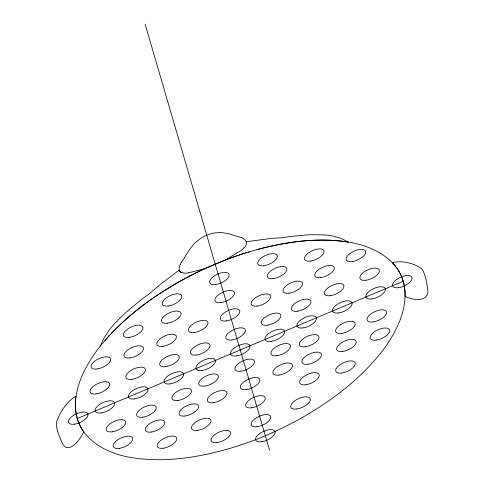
<?xml version="1.0" encoding="UTF-8"?>
<svg xmlns="http://www.w3.org/2000/svg" width="484" height="484" viewBox="0 0 484 484"><rect width="100%" height="100%" fill="white"/><g stroke="black" fill="none" stroke-linecap="round" stroke-linejoin="round"><path stroke-width="0.73" d="M100.218 346.181L103.969 338.147L108.616 330.917A96.389 43.161 -24.5 0 1 115.609 322.477L124.473 313.795A239.054 107.037 -24.5 0 1 129.276 309.512L142.653 298.61A67.742 30.329 -24.5 0 1 145.164 296.795L147.832 294.919A24.248 10.854 -24.5 0 0 149.114 293.957L155.195 288.724A136.573 61.147 -24.5 0 1 160.319 284.404L179.183 270.114L179.201 267.942A38.78 17.363 -24.5 0 1 180.175 264.585M180.175 264.585L180.351 264.173A28.84 12.911 -24.5 0 1 181.367 262.286L183.72 258.855A42.798 19.16 -24.5 0 0 184.428 257.772L186.848 253.725A139.628 62.521 -24.5 0 1 189.425 249.72L194.465 243.416L200.279 238.66A17.938 8.034 -24.5 0 1 204.974 236.053L208.586 234.534A17.938 8.034 -24.5 0 1 213.607 233.046L220.619 232.399L227.837 233.542A139.628 62.521 -24.5 0 1 231.933 234.734L235.926 236.083A42.798 19.16 -24.5 0 0 237.045 236.392L240.306 237.196A29.379 13.159 -24.5 0 1 242.442 238.025L242.793 238.213A38.78 17.363 -24.5 0 1 245.297 240.1L246.64 242.617A12.766 5.717 -24.5 0 1 246.296 244.571L245.551 245.963A24.4 10.926 -24.5 0 1 244.983 246.798L242.738 249.29A9.335 4.181 -24.5 0 1 240.572 250.887L237.202 252.836A83.188 37.25 -24.5 0 0 234.522 254.409L225.961 259.787L204.538 268.808A159.605 71.463 -24.5 0 0 182.498 279.909C153.688 295.839 126.602 315.574 104.913 340.5M83.756 431.928L83.139 433.071A81.336 36.421 -24.5 0 1 80.955 436.635C77.168 443.435 66.405 454.579 61.801 441.934C59.338 436.562 57.027 430.923 56.332 425.019A47.099 21.09 -24.5 0 1 56.707 421.655C60.101 411.884 66.393 402.44 74.99 396.571A2.347 1.053 -24.5 0 1 75.988 396.269A220.135 98.567 -24.5 0 0 77.289 418.563C83.992 441.384 107.666 453.32 129.53 457.295C164.941 463.436 201.241 457.156 235.248 446.78A158.879 71.142 -24.5 0 0 294.556 421.8C327.843 403.735 359.201 380.805 382.584 350.706C397.092 331.171 409.827 306.172 403.233 281.271C396.517 258.45 372.855 246.513 350.991 242.538C315.574 236.398 279.274 242.672 245.273 253.053A158.879 71.142 -24.5 0 0 185.959 278.034C152.672 296.099 121.321 319.029 97.937 349.127C83.423 368.663 70.688 393.661 77.283 418.563A220.734 98.833 -24.5 0 0 83.756 431.928M77.283 418.563L403.233 281.271A220.135 98.567 -24.5 0 0 392.657 262.885A2.347 1.053 -24.5 0 1 393.589 262.37C402.803 260.519 413.13 263.054 420.911 268.251A47.099 21.09 -24.5 0 1 422.949 270.592C425.678 276.261 426.785 282.626 427.572 288.827C430.119 300.243 417.438 300.975 409.766 298.138A81.336 36.421 -24.5 0 1 406.209 296.988L405.132 296.559A220.734 98.833 -24.5 0 0 403.233 281.271M257.046 249.587C286.655 241.673 317.879 237.214 348.395 242.073L341.256 238.503L333.815 236.271A96.377 43.155 -24.5 0 0 323.881 234.879L312.337 234.728A238.933 106.982 -24.5 0 0 306.342 234.982L290.237 236.488A67.742 30.329 -24.5 0 0 287.327 236.954L284.271 237.493A24.248 10.854 -24.5 0 1 282.771 237.698L275.263 238.17A135.308 60.585 -24.5 0 0 270.768 238.485L246.404 241.691M188.506 272.819L204.538 268.808M181.24 272.419L180.986 272.304A12.874 5.766 -24.5 0 1 179.455 270.913L179.183 270.096L179.461 270.925A12.766 5.717 -24.5 0 0 180.75 272.183L183.236 273L185.983 273.2A9.335 4.181 -24.5 0 0 188.506 272.819M182.057 272.71L181.5 272.522M145.121 24.2L269.57 450.259M225.961 259.787A159.611 71.469 -24.5 0 1 249.109 251.868M215.713 284.55A10.557 4.725 -24.5 0 0 229.126 274.452A10.557 4.725 -24.5 0 0 213.402 276.624A10.557 4.725 -24.5 0 0 215.713 284.55M220.982 302.591A10.557 4.725 -24.5 0 0 234.395 292.493A10.557 4.725 -24.5 0 0 218.671 294.671A10.557 4.725 -24.5 0 0 220.982 302.591M226.331 320.898A10.557 4.725 -24.5 0 0 239.737 310.801A10.557 4.725 -24.5 0 0 224.013 312.979A10.557 4.725 -24.5 0 0 226.331 320.898M231.903 339.98A10.557 4.725 -24.5 0 0 245.315 329.882A10.557 4.725 -24.5 0 0 229.591 332.06A10.557 4.725 -24.5 0 0 231.903 339.98M241.02 371.198A10.557 4.725 -24.5 0 0 254.433 361.1A10.557 4.725 -24.5 0 0 238.709 363.272A10.557 4.725 -24.5 0 0 241.02 371.198M246.392 389.596A10.557 4.725 -24.5 0 0 259.805 379.498A10.557 4.725 -24.5 0 0 244.081 381.67A10.557 4.725 -24.5 0 0 246.392 389.596M251.71 407.788A10.557 4.725 -24.5 0 0 265.117 397.691A10.557 4.725 -24.5 0 0 249.393 399.869A10.557 4.725 -24.5 0 0 251.71 407.788M257.234 426.713A10.557 4.725 -24.5 0 0 270.647 416.615A10.557 4.725 -24.5 0 0 254.923 418.793A10.557 4.725 -24.5 0 0 257.234 426.713M261.638 441.777A10.557 4.725 -24.5 0 0 275.045 431.68A10.557 4.725 -24.5 0 0 259.321 433.852A10.557 4.725 -24.5 0 0 261.638 441.777M263.853 265.752A10.557 4.725 -24.5 0 0 277.265 255.655A10.557 4.725 -24.5 0 0 261.541 257.833A10.557 4.725 -24.5 0 0 263.853 265.752M273.406 278.615A10.557 4.725 -24.5 0 0 286.812 268.517A10.557 4.725 -24.5 0 0 271.088 270.689A10.557 4.725 -24.5 0 0 273.406 278.615M310.516 261.045A10.557 4.725 -24.5 0 0 323.923 250.948A10.557 4.725 -24.5 0 0 308.199 253.12A10.557 4.725 -24.5 0 0 310.516 261.045M352.219 261.548A10.557 4.725 -24.5 0 0 365.632 251.45A10.557 4.725 -24.5 0 0 349.902 253.622A10.557 4.725 -24.5 0 0 352.219 261.548M320.819 277.568A10.557 4.725 -24.5 0 0 334.232 267.471A10.557 4.725 -24.5 0 0 318.508 269.642A10.557 4.725 -24.5 0 0 320.819 277.568M289.081 293.195A10.557 4.725 -24.5 0 0 302.488 283.098A10.557 4.725 -24.5 0 0 286.764 285.276A10.557 4.725 -24.5 0 0 289.081 293.195M257.222 306.076A10.557 4.725 -24.5 0 0 270.635 295.978A10.557 4.725 -24.5 0 0 254.911 298.156A10.557 4.725 -24.5 0 0 257.222 306.076M267.374 325.188A10.557 4.725 -24.5 0 0 280.781 315.09A10.557 4.725 -24.5 0 0 265.057 317.268A10.557 4.725 -24.5 0 0 267.374 325.188M297.4 311.23A10.557 4.725 -24.5 0 0 310.813 301.133A10.557 4.725 -24.5 0 0 295.089 303.305A10.557 4.725 -24.5 0 0 297.4 311.23M330.445 295.676A10.557 4.725 -24.5 0 0 343.852 285.578A10.557 4.725 -24.5 0 0 328.128 287.75A10.557 4.725 -24.5 0 0 330.445 295.676M365.952 280.224A10.557 4.725 -24.5 0 0 379.365 270.126A10.557 4.725 -24.5 0 0 363.641 272.298A10.557 4.725 -24.5 0 0 365.952 280.224M236.561 355.921A10.557 4.725 -24.5 0 0 249.968 345.824A10.557 4.725 -24.5 0 0 234.244 348.002A10.557 4.725 -24.5 0 0 236.561 355.921M271.113 341.371A10.557 4.725 -24.5 0 0 284.519 331.274A10.557 4.725 -24.5 0 0 268.795 333.446A10.557 4.725 -24.5 0 0 271.113 341.371M302.99 327.94A10.557 4.725 -24.5 0 0 316.403 317.843A10.557 4.725 -24.5 0 0 300.679 320.015A10.557 4.725 -24.5 0 0 302.99 327.94M338.612 312.936A10.557 4.725 -24.5 0 0 352.019 302.839A10.557 4.725 -24.5 0 0 336.295 305.017A10.557 4.725 -24.5 0 0 338.612 312.936M371.906 298.912A10.557 4.725 -24.5 0 0 385.318 288.815A10.557 4.725 -24.5 0 0 369.594 290.987A10.557 4.725 -24.5 0 0 371.906 298.912M398.592 287.671A10.557 4.725 -24.5 0 0 411.999 277.574A10.557 4.725 -24.5 0 0 396.275 279.752A10.557 4.725 -24.5 0 0 398.592 287.671M276.999 355.692A10.557 4.725 -24.5 0 0 290.406 345.594A10.557 4.725 -24.5 0 0 274.682 347.772A10.557 4.725 -24.5 0 0 276.999 355.692M305.458 346.756A10.557 4.725 -24.5 0 0 318.871 336.658A10.557 4.725 -24.5 0 0 303.141 338.83A10.557 4.725 -24.5 0 0 305.458 346.756M341.692 333.409A10.557 4.725 -24.5 0 0 355.105 323.312A10.557 4.725 -24.5 0 0 339.381 325.484A10.557 4.725 -24.5 0 0 341.692 333.409M373.11 321.921A10.557 4.725 -24.5 0 0 386.522 311.823A10.557 4.725 -24.5 0 0 370.798 313.995A10.557 4.725 -24.5 0 0 373.11 321.921M376.207 340.125A10.557 4.725 -24.5 0 0 389.62 330.027A10.557 4.725 -24.5 0 0 373.896 332.206A10.557 4.725 -24.5 0 0 376.207 340.125M342.708 351.451A10.557 4.725 -24.5 0 0 356.121 341.353A10.557 4.725 -24.5 0 0 340.397 343.525A10.557 4.725 -24.5 0 0 342.708 351.451M307.981 364.246A10.557 4.725 -24.5 0 0 321.388 354.149A10.557 4.725 -24.5 0 0 305.664 356.327A10.557 4.725 -24.5 0 0 307.981 364.246M278.959 375.076A10.557 4.725 -24.5 0 0 292.372 364.978A10.557 4.725 -24.5 0 0 276.648 367.156A10.557 4.725 -24.5 0 0 278.959 375.076M305.743 384.762A10.557 4.725 -24.5 0 0 319.156 374.664A10.557 4.725 -24.5 0 0 303.432 376.842A10.557 4.725 -24.5 0 0 305.743 384.762M341.783 373.037A10.557 4.725 -24.5 0 0 355.195 362.939A10.557 4.725 -24.5 0 0 339.472 365.111A10.557 4.725 -24.5 0 0 341.783 373.037M296.813 408.992A10.557 4.725 -24.5 0 0 310.226 398.895A10.557 4.725 -24.5 0 0 294.502 401.067A10.557 4.725 -24.5 0 0 296.813 408.992M168.341 305.985A10.557 4.725 -24.5 0 0 181.754 295.887A10.557 4.725 -24.5 0 0 166.03 298.059A10.557 4.725 -24.5 0 0 168.341 305.985M167.573 323.191A10.557 4.725 -24.5 0 0 180.986 313.094A10.557 4.725 -24.5 0 0 165.262 315.266A10.557 4.725 -24.5 0 0 167.573 323.191M129.458 337.312A10.557 4.725 -24.5 0 0 142.865 327.214A10.557 4.725 -24.5 0 0 127.141 329.386A10.557 4.725 -24.5 0 0 129.458 337.312M97.151 368.983A10.557 4.725 -24.5 0 0 110.564 358.886A10.557 4.725 -24.5 0 0 94.834 361.064A10.557 4.725 -24.5 0 0 97.151 368.983M130.002 357.942A10.557 4.725 -24.5 0 0 143.415 347.845A10.557 4.725 -24.5 0 0 127.691 350.023A10.557 4.725 -24.5 0 0 130.002 357.942M162.92 346.338A10.557 4.725 -24.5 0 0 176.327 336.241A10.557 4.725 -24.5 0 0 160.603 338.413A10.557 4.725 -24.5 0 0 162.92 346.338M194.495 332.496A10.557 4.725 -24.5 0 0 207.908 322.398A10.557 4.725 -24.5 0 0 192.184 324.576A10.557 4.725 -24.5 0 0 194.495 332.496M196.51 355.038A10.557 4.725 -24.5 0 0 209.923 344.941A10.557 4.725 -24.5 0 0 194.199 347.113A10.557 4.725 -24.5 0 0 196.51 355.038M165.8 366.66A10.557 4.725 -24.5 0 0 179.213 356.563A10.557 4.725 -24.5 0 0 163.489 358.741A10.557 4.725 -24.5 0 0 165.8 366.66M131.908 379.299A10.557 4.725 -24.5 0 0 145.315 369.201A10.557 4.725 -24.5 0 0 129.591 371.373A10.557 4.725 -24.5 0 0 131.908 379.299M96.141 393.873A10.557 4.725 -24.5 0 0 109.553 383.776A10.557 4.725 -24.5 0 0 93.829 385.948A10.557 4.725 -24.5 0 0 96.141 393.873M202.009 370.478A10.557 4.725 -24.5 0 0 215.422 360.38A10.557 4.725 -24.5 0 0 199.692 362.552A10.557 4.725 -24.5 0 0 202.009 370.478M170.126 383.903A10.557 4.725 -24.5 0 0 183.539 373.805A10.557 4.725 -24.5 0 0 167.815 375.983A10.557 4.725 -24.5 0 0 170.126 383.903M134.51 398.907A10.557 4.725 -24.5 0 0 147.922 388.809A10.557 4.725 -24.5 0 0 132.192 390.987A10.557 4.725 -24.5 0 0 134.51 398.907M101.21 412.931A10.557 4.725 -24.5 0 0 114.623 402.833A10.557 4.725 -24.5 0 0 98.899 405.011A10.557 4.725 -24.5 0 0 101.21 412.931M74.53 424.172A10.557 4.725 -24.5 0 0 87.937 414.074A10.557 4.725 -24.5 0 0 72.213 416.252A10.557 4.725 -24.5 0 0 74.53 424.172M204.865 386.081A10.557 4.725 -24.5 0 0 218.272 375.983A10.557 4.725 -24.5 0 0 202.548 378.155A10.557 4.725 -24.5 0 0 204.865 386.081M177.985 400.45A10.557 4.725 -24.5 0 0 191.398 390.352A10.557 4.725 -24.5 0 0 175.674 392.524A10.557 4.725 -24.5 0 0 177.985 400.45M142.75 417.208A10.557 4.725 -24.5 0 0 156.157 407.111A10.557 4.725 -24.5 0 0 140.433 409.282A10.557 4.725 -24.5 0 0 142.75 417.208M112.24 431.801A10.557 4.725 -24.5 0 0 125.652 421.703A10.557 4.725 -24.5 0 0 109.928 423.875A10.557 4.725 -24.5 0 0 112.24 431.801M119.294 448.341A10.557 4.725 -24.5 0 0 132.701 438.244A10.557 4.725 -24.5 0 0 116.977 440.422A10.557 4.725 -24.5 0 0 119.294 448.341M151.341 432.055A10.557 4.725 -24.5 0 0 164.748 421.957A10.557 4.725 -24.5 0 0 149.024 424.135A10.557 4.725 -24.5 0 0 151.341 432.055M185.118 415.998A10.557 4.725 -24.5 0 0 198.531 405.901A10.557 4.725 -24.5 0 0 182.807 408.079A10.557 4.725 -24.5 0 0 185.118 415.998M213.414 402.688A10.557 4.725 -24.5 0 0 226.821 392.591A10.557 4.725 -24.5 0 0 211.097 394.762A10.557 4.725 -24.5 0 0 213.414 402.688M197.539 430.343A10.557 4.725 -24.5 0 0 210.945 420.245A10.557 4.725 -24.5 0 0 195.221 422.417A10.557 4.725 -24.5 0 0 197.539 430.343M163.289 448.22A10.557 4.725 -24.5 0 0 176.702 438.123A10.557 4.725 -24.5 0 0 160.978 440.295A10.557 4.725 -24.5 0 0 163.289 448.22M217.11 442.564A10.557 4.725 -24.5 0 0 230.523 432.466A10.557 4.725 -24.5 0 0 214.793 434.638A10.557 4.725 -24.5 0 0 217.11 442.564"/></g></svg>
